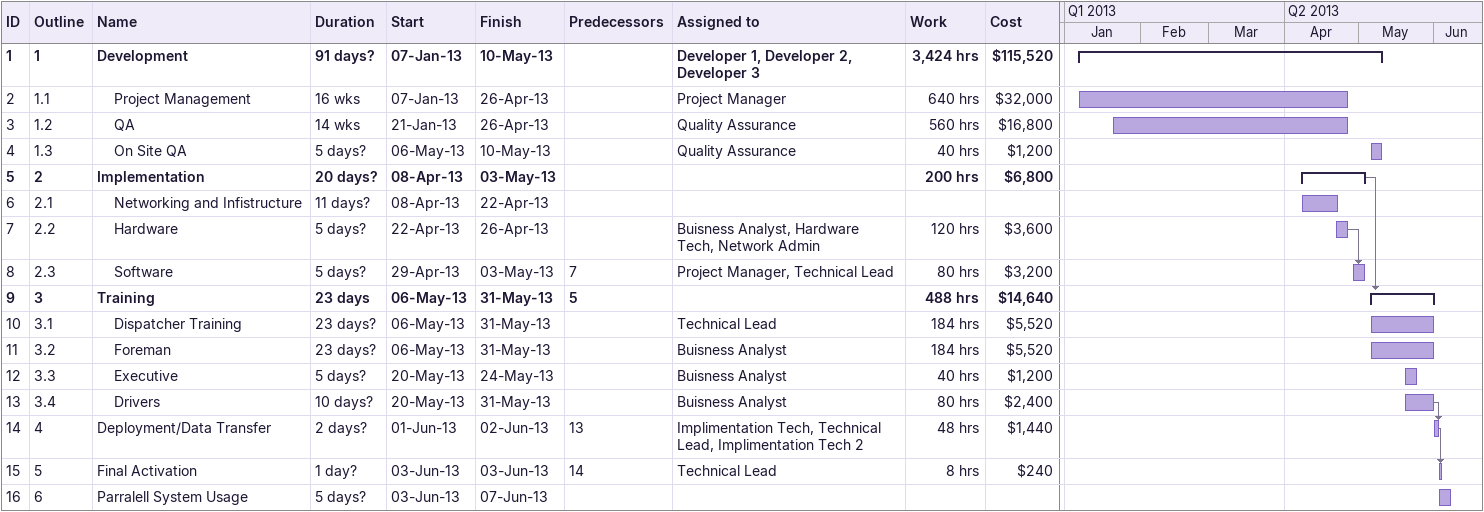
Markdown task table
| ID | WBS | Task | Duration | Start | Finish | Predecessors | Resources | Work (h) | Cost ($) |
|---|---|---|---|---|---|---|---|---|---|
| 1 | 1 | **Development** | 91d? | 2013-01-07 | 2013-05-10 |  | Developer 1, Developer 2, Developer 3 | 3424 | 115520 |
| 2 | 1.1 | Project Management | 16w | 2013-01-07 | 2013-04-26 |  | Project Manager | 640 | 32000 |
| 3 | 1.2 | QA | 14w | 2013-01-21 | 2013-04-26 |  | Quality Assurance | 560 | 16800 |
| 4 | 1.3 | On Site QA | 5d? | 2013-05-06 | 2013-05-10 |  | Quality Assurance | 40 | 1200 |
| 5 | 2 | **Implementation** | 20d? | 2013-04-08 | 2013-05-03 |  |  | 200 | 6800 |
| 6 | 2.1 | Networking and Infistructure | 11d? | 2013-04-08 | 2013-04-22 |  |  |  |  |
| 7 | 2.2 | Hardware | 5d? | 2013-04-22 | 2013-04-26 |  | Buisness Analyst, Hardware Tech, Network Admin | 120 | 3600 |
| 8 | 2.3 | Software | 5d? | 2013-04-29 | 2013-05-03 | 7 | Project Manager, Technical Lead | 80 | 3200 |
| 9 | 3 | **Training** | 23d | 2013-05-06 | 2013-05-31 | 5 |  | 488 | 14640 |
| 10 | 3.1 | Dispatcher Training | 23d? | 2013-05-06 | 2013-05-31 |  | Technical Lead | 184 | 5520 |
| 11 | 3.2 | Foreman | 23d? | 2013-05-06 | 2013-05-31 |  | Buisness Analyst | 184 | 5520 |
| 12 | 3.3 | Executive | 5d? | 2013-05-20 | 2013-05-24 |  | Buisness Analyst | 40 | 1200 |
| 13 | 3.4 | Drivers | 10d? | 2013-05-20 | 2013-05-31 |  | Buisness Analyst | 80 | 2400 |
| 14 | 4 | Deployment/Data Transfer | 2d? | 2013-06-01 | 2013-06-02 | 13 | Implimentation Tech, Technical Lead, Implimentation Tech 2 | 48 | 1440 |
| 15 | 5 | Final Activation | 1d? | 2013-06-03 | 2013-06-03 | 14 | Technical Lead | 8 | 240 |
| 16 | 6 | Parralell System Usage | 5d? | 2013-06-03 | 2013-06-07 |  |  |  |  |
